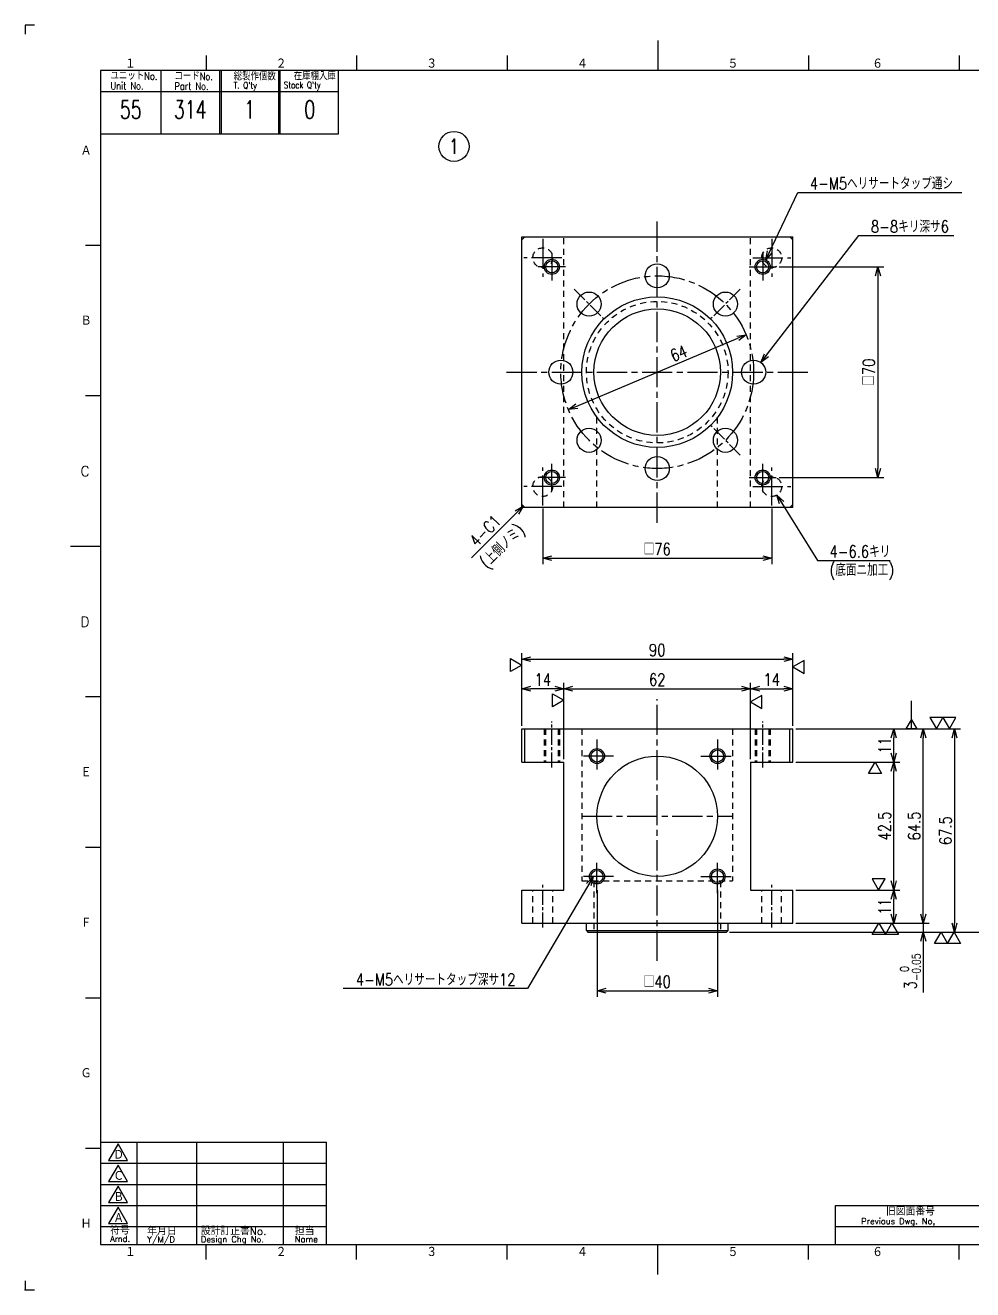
# Model space of a CAD drawing. Extents: x 0 to 594, y 0 to 420.
# Drawn here: x 0 to 314.5, y 0 to 420 of the extents above; entities that cross this region are included whole.
import ezdxf
from ezdxf.enums import TextEntityAlignment as Align

# ---------------------------------------------------------------- set-up
doc = ezdxf.new("R2010")
doc.units = 0
for name, pattern in [('GEN3A', [3.5, 2, -1.5]), ('GEN7', [15, 10, -1.5, 2, -1.5]), ('GEN7A', [7.5, 5, -0.75, 1, -0.75]), ('HIDDEN2', [3.5, 2, -1.5])]:
    doc.linetypes.add(name, pattern=pattern)
doc.layers.get('0').update_dxf_attribs({"linetype": 'CONTINUOUS'})
doc.layers.get('DEFPOINTS').update_dxf_attribs({"linetype": 'CONTINUOUS'})
for name, color, linetype in [('2', 5, 'CONTINUOUS'), ('3A', 6, 'GEN3A'), ('4', 3, 'CONTINUOUS'), ('5', 3, 'CONTINUOUS'), ('6', 52, 'CONTINUOUS'), ('7', 4, 'GEN7'), ('7A', 4, 'GEN7A'), ('8', 1, 'CONTINUOUS'), ('9', 3, 'HIDDEN2'), ('_-', 7, 'CONTINUOUS'), ('RAHM2', 1, 'CONTINUOUS')]:
    doc.layers.add(name, color=color, linetype=linetype)
doc.styles.add('DIMENSION', font='monotxt.shx', dxfattribs={"bigfont": 'bigfont.shx'})
doc.styles.get("Standard").update_dxf_attribs({"font": 'romans.shx', "width": 0.8, "bigfont": 'extfont.shx'})
doc.dimstyles.new('GEN-ISO', dxfattribs={"dimtxt": 4, "dimasz": 3, "dimexe": 2, "dimexo": 1, "dimgap": 1, "dimtad": 3, "dimdec": 3, "dimrnd": 0.01, "dimdsep": 46, "dimtxsty": 'Standard', "dimblk": 'OPEN30', "dimcen": 0, "dimclrt": 52, "dimadec": 3, "dimazin": 2, "dimtp": 0.1, "dimtm": 0.1, "dimtfac": 0.6, "dimtdec": 3, "dimtmove": 2, "dimatfit": 3, "dimldrblk": 'OPEN30', "dimfxl": 1, "dimarcsym": 0})
doc.dimstyles.new('GEN-ISO$3', dxfattribs={"dimtxt": 4, "dimasz": 3, "dimexe": 2, "dimexo": 1, "dimgap": 1, "dimtad": 1, "dimdec": 3, "dimrnd": 0.01, "dimdsep": 46, "dimtxsty": 'Standard', "dimblk": 'OPEN30', "dimcen": 0, "dimclrt": 52, "dimadec": 3, "dimazin": 2, "dimtp": 0.1, "dimtm": 0.1, "dimtfac": 0.6, "dimtdec": 3, "dimtmove": 0, "dimatfit": 0, "dimldrblk": 'OPEN30', "dimfxl": 1, "dimarcsym": 0})

# ---------------------------------------------------------------- blocks, each defined once
blk = doc.blocks.new('1A2ﾌﾞﾋﾝ')
at = {"layer": 'RAHM2', "color": 5, "linetype": 'Continuous'}
for p, q in [((3, 420), (0, 420)), ((0, 420), (0, 417)), ((210, 415), (210, 405)), ((60, 410), (60, 405)), ((110, 410), (110, 405)), ((160, 410), (160, 405)), ((260, 410), (260, 405)), ((310, 410), (310, 405)), ((579, 405), (25, 405)), ((25, 405), (25, 15)), ((104, 384), (104, 405)), ((25, 384), (64.5, 384)), ((64.5, 384), (104, 384)), ((20, 347), (25, 347)), ((20, 297), (25, 297)), ((15, 247), (25, 247)), ((20, 197), (25, 197)), ((20, 147), (25, 147)), ((20, 97), (25, 97)), ((20, 47), (25, 47)), ((25, 15), (579, 15)), ((60, 10), (60, 15)), ((110, 10), (110, 15)), ((160, 10), (160, 15)), ((210, 5), (210, 15)), ((260, 10), (260, 15)), ((310, 10), (310, 15)), ((0, 3), (0, 0)), ((0, 0), (3, 0))]:
    blk.add_line(p, q, dxfattribs=at)
at = {"layer": 'RAHM2', "color": 7, "linetype": 'Continuous'}
for p, q in [((45, 405), (45, 384)), ((64.5, 405), (64.5, 384)), ((65, 405), (65, 384)), ((84, 405), (84, 384)), ((84.5, 405), (84.5, 384)), ((25, 398), (64.5, 398)), ((64.5, 398), (104, 398)), ((25, 49), (100, 49)), ((37, 49), (37, 15)), ((56.8, 49), (56.8, 15)), ((85.6, 49), (85.6, 15)), ((100, 15), (100, 49)), ((25, 42), (100, 42)), ((25, 35), (100, 35)), ((25, 28), (100, 28)), ((269, 28), (321.05, 28)), ((269, 15), (269, 28)), ((25, 21), (100, 21)), ((269, 21), (321.05, 21))]:
    blk.add_line(p, q, dxfattribs=at)
for points in [[(30.79, 48.41), (27.65, 42.97), (33.92, 42.97)], [(30.79, 41.41), (27.65, 35.97), (33.92, 35.97)], [(30.79, 34.41), (27.65, 28.97), (33.92, 28.97)], [(30.79, 27.41), (27.65, 21.97), (33.92, 21.97)]]:
    blk.add_lwpolyline(points, close=True, dxfattribs=at)
at = {"layer": 'RAHM2', "color": 5, "linetype": 'Continuous'}
for s, p in [('１', (33.1, 405.6)), ('２', (83.1, 405.6)), ('３', (133.1, 405.6)), ('４', (183.1, 405.6)), ('５', (233.1, 405.6)), ('６', (281.11, 405.6)), ('Ａ', (18.36, 376.71)), ('Ｂ', (18.36, 320.24)), ('C', (18.36, 270.24)), ('D', (18.36, 220.24)), ('Ｅ', (18.36, 170.24)), ('Ｆ', (18.36, 120.24)), ('Ｇ', (18.36, 70.24)), ('Ｈ', (18.36, 20.24)), ('１', (33.1, 10.87)), ('２', (83.1, 10.87)), ('３', (133.1, 10.87)), ('４', (183.1, 10.87)), ('５', (233.1, 10.87)), ('６', (281.11, 10.87))]:
    blk.add_text(s, height=3.31, dxfattribs=at).set_placement(p)
at = {"layer": 'RAHM2', "color": 7, "linetype": 'Continuous', "width": 0.8}
for s, height, p in [('ユニットNo.', 2.5, (28.29, 401.92)), ('コードNo.', 2.5, (49.52, 401.81)), ('総製作個数', 2.5, (69.17, 401.72)), ('在庫棚入庫', 2.5, (89.08, 401.82)), ('Unit No.', 2.5, (28.29, 398.64)), ('Part No.', 2.5, (49.52, 398.53)), ("T. Q'ty", 2.2, (69.17, 398.96)), ("Stock Q'ty", 2.2, (85.8, 399.06))]:
    blk.add_text(s, height=height, dxfattribs=at).set_placement(p)
at = {"layer": 'RAHM2', "color": 7, "linetype": 'Continuous'}
for s, height, p in [('Ｄ', 3.2, (29.23, 43.2)), ('Ｃ', 3.2, (29.23, 36.2)), ('Ｂ', 3.2, (29.23, 29.2)), ('Ａ', 3.2, (29.23, 22.2)), ('旧図面番号', 2.5, (285.71, 24.69)), ('符号', 2.5, (28.17, 18.37)), ('Previous Dwg. No,', 2, (277.5, 21.75)), ('Amd.', 2, (28.17, 15.93)), ('Y/M/D', 2, (40.49, 15.7)), ('年月日', 2.5, (40.49, 18.14)), ('設計訂正書No.', 2.5, (58.29, 18.18)), ('Design Chg No.', 2, (58.29, 15.75)), ('担当', 2.5, (89.5, 18.18)), ('Name', 2, (89.5, 15.75))]:
    blk.add_text(s, height=height, dxfattribs=at).set_placement(p)
at = {"layer": 'RAHM2', "color": 5, "linetype": 'Continuous', "width": 0.7}
for tag, p in [('HEADER3', (35, 392.01)), ('HEADER4', (54.75, 392)), ('HEADER15', (74.49, 392)), ('HEADER16', (94.43, 392))]:
    blk.add_attdef(tag, text='', height=6, dxfattribs=at).set_placement(p, align=Align.MIDDLE)
at = {"layer": 'RAHM2', "color": 7, "linetype": 'Continuous'}
blk.add_attdef('HEADER5', text='', height=2.5, dxfattribs=at).set_placement((63.69, 385.1), align=Align.BOTTOM_RIGHT)
for tag, height, width, p in [('HEADER25', 3.2, 0.63, (46.91, 45.38)), ('HEADER23', 3.33, 0.8, (71.4, 45.2)), ('HEADER24', 3.5, 0.8, (92.57, 45.22)), ('HEADER1', 5, 0.9, (528.12, 45.15)), ('HEADER7', 5, 0.8, (343.38, 40.8)), ('GEN-TITLE-SCA', 4, 0.85, (430.79, 40.85)), ('HEADER22', 3.2, 0.63, (46.91, 38.38)), ('HEADER20', 3.33, 0.8, (71.4, 38.2)), ('HEADER21', 3.5, 0.8, (92.57, 38.22)), ('HEADER2', 6, 0.9, (527.89, 36.68)), ('HEADER19', 3.2, 0.63, (46.91, 31.38)), ('HEADER17', 3.33, 0.8, (71.4, 31.2)), ('HEADER18', 3.5, 0.8, (92.57, 31.22)), ('HEADER11', 3.2, 0.63, (46.91, 24.38)), ('HEADER9', 3.33, 0.8, (71.4, 24.2)), ('HEADER10', 3.5, 0.8, (92.57, 24.22)), ('HEADER14', 3.31, 0.8, (295.54, 17.82))]:
    blk.add_attdef(tag, text='', height=height, dxfattribs=dict(at, width=width)).set_placement(p, align=Align.MIDDLE)
for tag, p in [('HEADER27', (401.45, 41.09)), ('HEADER26', (416.07, 41.09))]:
    blk.add_attdef(tag, text='', height=4, dxfattribs=at).set_placement(p, align=Align.MIDDLE)
at = {"layer": 'RAHM2', "color": 7, "linetype": 'Continuous', "width": 0.7}
blk.add_attdef('GEN-TITLE-DAT', text='', height=3.5, dxfattribs=at).set_placement((452.8, 39.1), align=Align.CENTER)
at = {"layer": 'RAHM2', "color": 5, "linetype": 'Continuous', "style": 'DIMENSION', "width": 1.2}
for tag, p in [('HEADER13', (382.56, 16.75)), ('HEADER12', (416.26, 16.72)), ('GEN-TITLE-DWG', (485.79, 16.74))]:
    blk.add_attdef(tag, text='', height=7.02, dxfattribs=at).set_placement(p, align=Align.BOTTOM_LEFT)
at = {"layer": 'RAHM2', "color": 5, "linetype": 'Continuous', "style": 'DIMENSION'}
blk.add_attdef('HEADER8', text='', height=7.02, dxfattribs=at).set_placement((577.6, 16.71), align=Align.BOTTOM_RIGHT)
at = {"layer": 'RAHM2', "color": 5, "linetype": 'Continuous'}
blk.add_attdef('HEADER6', text='', height=5.8, dxfattribs=at).set_placement((376.09, 17.1), align=Align.BOTTOM_RIGHT)
blk = doc.blocks.new('GENBALLOON1')
blk.add_circle((0, 0), 5)
at = {"flags": 1}
blk.add_attdef('GEN_PARENT', text='', height=2.5, dxfattribs=at).set_placement((0, 0), align=Align.MIDDLE)
blk.add_attdef('REF_NO', text='', height=3.5).set_placement((0, 0), align=Align.MIDDLE)
at = {"color": 7, "flags": 1}
for tag, p in [('5GENINF', (6.43, 0.96)), ('6GENINF', (6.43, 0.63)), ('7GENINF', (6.43, 0.3)), ('8GENINF', (6.43, -0.04)), ('9GENINF', (6.43, -0.37)), ('3GENINF', (6.43, -2.34)), ('4GENINF', (6.43, -2.67)), ('10GENINF', (6.43, -0.7)), ('11GENINF', (6.43, -1)), ('12GENINF', (6.43, -1.34)), ('13GENINF', (6.43, -1.67)), ('14GENINF', (6.43, -2)), ('15GENINF', (6.43, -3)), ('16GENINF', (6.43, -3.34)), ('17GENINF', (6.43, -3.7)), ('18GENINF', (6.43, -4.04)), ('19GENINF', (6.43, -4.37)), ('20GENINF', (6.43, -4.7)), ('21GENINF', (6.43, -5.04)), ('22GENINF', (6.43, -5.37))]:
    blk.add_attdef(tag, p, '', height=0.2, dxfattribs=at)
blk = doc.blocks.new('_Open30')
at = {"color": 0, "linetype": 'ByBlock', "lineweight": -2}
for p, q in [((-1, 0.27), (0, 0)), ((0, 0), (-1, -0.27)), ((0, 0), (-1, 0))]:
    blk.add_line(p, q, dxfattribs=at)
blk = doc.blocks.new('*D10')
at = {"layer": '5', "color": 0, "lineweight": -2}
for p, q in [((189.79, 132.77), (189.79, 97.31)), ((229.79, 132.77), (229.79, 97.31)), ((192.79, 99.31), (226.79, 99.31))]:
    blk.add_line(p, q, dxfattribs=at)
at = {"layer": 'DEFPOINTS', "color": 0}
for p in [(189.79, 133.77), (229.79, 133.77), (229.79, 99.31)]:
    blk.add_point(p, dxfattribs=at)
at = {"layer": '5', "color": 0, "lineweight": -2, "xscale": 3, "yscale": 3, "zscale": 3, "rotation": 180}
blk.add_blockref('_Open30', (189.79, 99.31), dxfattribs=at)
at = {"layer": '5', "color": 0, "lineweight": -2, "xscale": 3, "yscale": 3, "zscale": 3}
blk.add_blockref('_Open30', (229.79, 99.31), dxfattribs=at)
at = {"layer": '5', "color": 52, "insert": (209.79, 102.31), "char_height": 4, "attachment_point": 5}
blk.add_mtext('□40', dxfattribs=at)
blk = doc.blocks.new('*D11')
at = {"layer": '5', "color": 0, "lineweight": -2}
for p, q in [((255.79, 132.77), (290.29, 132.77)), ((288.29, 124.77), (288.29, 129.77)), ((255.79, 121.77), (290.29, 121.77))]:
    blk.add_line(p, q, dxfattribs=at)
at = {"layer": 'DEFPOINTS', "color": 0}
for p in [(254.79, 132.77), (288.29, 132.77), (254.79, 121.77)]:
    blk.add_point(p, dxfattribs=at)
at = {"layer": '5', "color": 0, "lineweight": -2, "xscale": 3, "yscale": 3, "zscale": 3}
for p, rotation in [((288.29, 132.77), 90), ((288.29, 121.77), 270)]:
    blk.add_blockref('_Open30', p, dxfattribs=dict(at, rotation=rotation))
at = {"layer": '5', "color": 52, "insert": (285.29, 127.27), "char_height": 4, "attachment_point": 5, "rotation": 90}
blk.add_mtext('11', dxfattribs=at)
blk = doc.blocks.new('*D12')
at = {"layer": '5', "color": 0, "lineweight": -2}
for p, q in [((255.79, 175.27), (290.29, 175.27)), ((288.29, 135.77), (288.29, 172.27)), ((255.79, 132.77), (290.29, 132.77))]:
    blk.add_line(p, q, dxfattribs=at)
at = {"layer": 'DEFPOINTS', "color": 0}
for p in [(254.79, 175.27), (288.29, 175.27), (254.79, 132.77)]:
    blk.add_point(p, dxfattribs=at)
at = {"layer": '5', "color": 0, "lineweight": -2, "xscale": 3, "yscale": 3, "zscale": 3}
for p, rotation in [((288.29, 175.27), 90), ((288.29, 132.77), 270)]:
    blk.add_blockref('_Open30', p, dxfattribs=dict(at, rotation=rotation))
at = {"layer": '5', "color": 52, "insert": (285.29, 154.02), "char_height": 4, "attachment_point": 5, "rotation": 90}
blk.add_mtext('42.5', dxfattribs=at)
blk = doc.blocks.new('*D13')
at = {"layer": '5', "color": 0, "lineweight": -2}
for p, q in [((255.79, 186.27), (290.29, 186.27)), ((288.29, 178.27), (288.29, 183.27)), ((255.79, 175.27), (290.29, 175.27))]:
    blk.add_line(p, q, dxfattribs=at)
at = {"layer": 'DEFPOINTS', "color": 0}
for p in [(254.79, 186.27), (288.29, 186.27), (254.79, 175.27)]:
    blk.add_point(p, dxfattribs=at)
at = {"layer": '5', "color": 0, "lineweight": -2, "xscale": 3, "yscale": 3, "zscale": 3}
for p, rotation in [((288.29, 186.27), 90), ((288.29, 175.27), 270)]:
    blk.add_blockref('_Open30', p, dxfattribs=dict(at, rotation=rotation))
at = {"layer": '5', "color": 52, "insert": (285.29, 180.77), "char_height": 4, "attachment_point": 5, "rotation": 90}
blk.add_mtext('11', dxfattribs=at)
blk = doc.blocks.new('*D14')
at = {"layer": '5', "color": 0, "lineweight": -2}
for p, q in [((255.79, 186.27), (300.1, 186.27)), ((298.1, 124.77), (298.1, 183.27)), ((255.79, 121.77), (300.1, 121.77))]:
    blk.add_line(p, q, dxfattribs=at)
at = {"layer": 'DEFPOINTS', "color": 0}
for p in [(254.79, 186.27), (298.1, 186.27), (254.79, 121.77)]:
    blk.add_point(p, dxfattribs=at)
at = {"layer": '5', "color": 0, "lineweight": -2, "xscale": 3, "yscale": 3, "zscale": 3}
for p, rotation in [((298.1, 186.27), 90), ((298.1, 121.77), 270)]:
    blk.add_blockref('_Open30', p, dxfattribs=dict(at, rotation=rotation))
at = {"layer": '5', "color": 52, "insert": (295.1, 154.02), "char_height": 4, "attachment_point": 5, "rotation": 90}
blk.add_mtext('64.5', dxfattribs=at)
blk = doc.blocks.new('*D15')
at = {"layer": '5', "color": 0, "lineweight": -2}
for p, q in [((298.1, 124.77), (298.1, 127.77)), ((233.79, 118.77), (300.1, 118.77)), ((255.79, 121.77), (300.1, 121.77)), ((298.1, 121.77), (298.1, 118.77)), ((298.1, 115.77), (298.1, 98.68))]:
    blk.add_line(p, q, dxfattribs=at)
at = {"layer": 'DEFPOINTS', "color": 0}
for p in [(232.79, 118.77), (254.79, 121.77), (298.1, 118.77)]:
    blk.add_point(p, dxfattribs=at)
at = {"layer": '5', "color": 0, "lineweight": -2, "xscale": 3, "yscale": 3, "zscale": 3}
for p, rotation in [((298.1, 121.77), 270), ((298.1, 118.77), 90)]:
    blk.add_blockref('_Open30', p, dxfattribs=dict(at, rotation=rotation))
at = {"layer": '5', "color": 52, "insert": (293.83, 105.73), "char_height": 4, "attachment_point": 5, "rotation": 90}
blk.add_mtext('\\A1;3{\\H0.7x;\\S  0^ -0.05;}', dxfattribs=at)
blk = doc.blocks.new('*D16')
at = {"layer": '5', "color": 0, "lineweight": -2}
for p, q in [((255.79, 186.27), (310.47, 186.27)), ((308.47, 183.27), (308.47, 121.77)), ((233.79, 118.77), (310.47, 118.77))]:
    blk.add_line(p, q, dxfattribs=at)
at = {"layer": 'DEFPOINTS', "color": 0}
for p in [(254.79, 186.27), (232.79, 118.77), (308.47, 118.77)]:
    blk.add_point(p, dxfattribs=at)
at = {"layer": '5', "color": 0, "lineweight": -2, "xscale": 3, "yscale": 3, "zscale": 3}
for p, rotation in [((308.47, 186.27), 90), ((308.47, 118.77), 270)]:
    blk.add_blockref('_Open30', p, dxfattribs=dict(at, rotation=rotation))
at = {"layer": '5', "color": 52, "insert": (305.47, 152.52), "char_height": 4, "attachment_point": 5, "rotation": 90}
blk.add_mtext('67.5', dxfattribs=at)
blk = doc.blocks.new('*D17')
at = {"layer": '5', "color": 0, "lineweight": -2}
for p, q in [((178.79, 176.27), (178.79, 201.64)), ((240.79, 176.27), (240.79, 201.64)), ((181.79, 199.64), (237.79, 199.64))]:
    blk.add_line(p, q, dxfattribs=at)
at = {"layer": 'DEFPOINTS', "color": 0}
for p in [(240.79, 199.64), (178.79, 175.27), (240.79, 175.27)]:
    blk.add_point(p, dxfattribs=at)
at = {"layer": '5', "color": 0, "lineweight": -2, "xscale": 3, "yscale": 3, "zscale": 3, "rotation": 180}
blk.add_blockref('_Open30', (178.79, 199.64), dxfattribs=at)
at = {"layer": '5', "color": 0, "lineweight": -2, "xscale": 3, "yscale": 3, "zscale": 3}
blk.add_blockref('_Open30', (240.79, 199.64), dxfattribs=at)
at = {"layer": '5', "color": 52, "insert": (209.79, 202.64), "char_height": 4, "attachment_point": 5}
blk.add_mtext('62', dxfattribs=at)
blk = doc.blocks.new('*D18')
at = {"layer": '5', "color": 0, "lineweight": -2}
for p, q in [((240.79, 176.27), (240.79, 201.64)), ((254.79, 187.27), (254.79, 201.64)), ((243.79, 199.64), (251.79, 199.64))]:
    blk.add_line(p, q, dxfattribs=at)
at = {"layer": 'DEFPOINTS', "color": 0}
for p in [(254.79, 199.64), (254.79, 186.27), (240.79, 175.27)]:
    blk.add_point(p, dxfattribs=at)
at = {"layer": '5', "color": 0, "lineweight": -2, "xscale": 3, "yscale": 3, "zscale": 3, "rotation": 180}
blk.add_blockref('_Open30', (240.79, 199.64), dxfattribs=at)
at = {"layer": '5', "color": 0, "lineweight": -2, "xscale": 3, "yscale": 3, "zscale": 3}
blk.add_blockref('_Open30', (254.79, 199.64), dxfattribs=at)
at = {"layer": '5', "color": 52, "insert": (247.79, 202.64), "char_height": 4, "attachment_point": 5}
blk.add_mtext('14', dxfattribs=at)
blk = doc.blocks.new('*D19')
at = {"layer": '5', "color": 0, "lineweight": -2}
for p, q in [((164.79, 187.27), (164.79, 201.64)), ((178.79, 176.27), (178.79, 201.64)), ((175.79, 199.64), (167.79, 199.64))]:
    blk.add_line(p, q, dxfattribs=at)
at = {"layer": 'DEFPOINTS', "color": 0}
for p in [(164.79, 199.64), (164.79, 186.27), (178.79, 175.27)]:
    blk.add_point(p, dxfattribs=at)
at = {"layer": '5', "color": 0, "lineweight": -2, "xscale": 3, "yscale": 3, "zscale": 3, "rotation": 180}
blk.add_blockref('_Open30', (164.79, 199.64), dxfattribs=at)
at = {"layer": '5', "color": 0, "lineweight": -2, "xscale": 3, "yscale": 3, "zscale": 3}
blk.add_blockref('_Open30', (178.79, 199.64), dxfattribs=at)
at = {"layer": '5', "color": 52, "insert": (171.79, 202.64), "char_height": 4, "attachment_point": 5}
blk.add_mtext('14', dxfattribs=at)
blk = doc.blocks.new('*D20')
at = {"layer": '5', "color": 0, "lineweight": -2}
for p, q in [((164.79, 187.27), (164.79, 211.46)), ((254.79, 187.27), (254.79, 211.46)), ((167.79, 209.46), (251.79, 209.46))]:
    blk.add_line(p, q, dxfattribs=at)
at = {"layer": 'DEFPOINTS', "color": 0}
for p in [(254.79, 209.46), (164.79, 186.27), (254.79, 186.27)]:
    blk.add_point(p, dxfattribs=at)
at = {"layer": '5', "color": 0, "lineweight": -2, "xscale": 3, "yscale": 3, "zscale": 3, "rotation": 180}
blk.add_blockref('_Open30', (164.79, 209.46), dxfattribs=at)
at = {"layer": '5', "color": 0, "lineweight": -2, "xscale": 3, "yscale": 3, "zscale": 3}
blk.add_blockref('_Open30', (254.79, 209.46), dxfattribs=at)
at = {"layer": '5', "color": 52, "insert": (209.79, 212.46), "char_height": 4, "attachment_point": 5}
blk.add_mtext('90', dxfattribs=at)
blk = doc.blocks.new('*D21')
at = {"layer": '5', "color": 0, "lineweight": -2}
blk.add_line((183.06, 293.51), (236.51, 316.05), dxfattribs=at)
at = {"layer": 'DEFPOINTS', "color": 0}
for p in [(239.27, 317.21), (180.3, 292.34)]:
    blk.add_point(p, dxfattribs=at)
at = {"layer": '5', "color": 0, "lineweight": -2, "xscale": 3, "yscale": 3, "zscale": 3}
for p, rotation in [((239.27, 317.21), 22.86927742971433), ((180.3, 292.34), 202.8692774297143)]:
    blk.add_blockref('_Open30', p, dxfattribs=dict(at, rotation=rotation))
at = {"layer": '5', "color": 52, "insert": (216.91, 311.04), "char_height": 4, "attachment_point": 5, "rotation": 22.8693}
blk.add_mtext('64', dxfattribs=at)
blk = doc.blocks.new('*D22')
at = {"layer": '5', "color": 0, "lineweight": -2}
for p, q in [((171.79, 259.48), (171.79, 241.01)), ((247.79, 259.48), (247.79, 241.01)), ((174.79, 243.01), (244.79, 243.01))]:
    blk.add_line(p, q, dxfattribs=at)
at = {"layer": 'DEFPOINTS', "color": 0}
for p in [(171.79, 260.48), (247.79, 260.48), (247.79, 243.01)]:
    blk.add_point(p, dxfattribs=at)
at = {"layer": '5', "color": 0, "lineweight": -2, "xscale": 3, "yscale": 3, "zscale": 3, "rotation": 180}
blk.add_blockref('_Open30', (171.79, 243.01), dxfattribs=at)
at = {"layer": '5', "color": 0, "lineweight": -2, "xscale": 3, "yscale": 3, "zscale": 3}
blk.add_blockref('_Open30', (247.79, 243.01), dxfattribs=at)
at = {"layer": '5', "color": 52, "insert": (209.79, 246.01), "char_height": 4, "attachment_point": 5}
blk.add_mtext('□76', dxfattribs=at)
blk = doc.blocks.new('*D23')
at = {"layer": '5', "color": 0, "lineweight": -2}
for p, q in [((250.29, 339.78), (285.04, 339.78)), ((283.04, 336.78), (283.04, 272.78)), ((250.29, 269.78), (285.04, 269.78))]:
    blk.add_line(p, q, dxfattribs=at)
at = {"layer": 'DEFPOINTS', "color": 0}
for p in [(249.29, 339.78), (249.29, 269.78), (283.04, 269.78)]:
    blk.add_point(p, dxfattribs=at)
at = {"layer": '5', "color": 0, "lineweight": -2, "xscale": 3, "yscale": 3, "zscale": 3}
for p, rotation in [((283.04, 339.78), 90), ((283.04, 269.78), 270)]:
    blk.add_blockref('_Open30', p, dxfattribs=dict(at, rotation=rotation))
at = {"layer": '5', "color": 52, "insert": (280.04, 304.78), "char_height": 4, "attachment_point": 5, "rotation": 90}
blk.add_mtext('□70', dxfattribs=at)

msp = doc.modelspace()

# ---------------------------------------------------------------- linework, layer by layer
at = {"layer": '2'}
for p, q in [((164.7851, 259.7762), (164.7851, 349.7762)), ((164.7851, 349.7762), (254.7851, 349.7762)), ((164.7851, 348.7762), (165.7851, 349.7762)), ((253.7851, 349.7762), (254.7851, 348.7762)), ((254.7851, 259.7762), (254.7851, 349.7762)), ((165.7851, 259.7762), (164.7851, 260.7762)), ((254.7851, 260.7762), (253.7851, 259.7762)), ((254.7851, 259.7762), (164.7851, 259.7762)), ((164.7851, 186.2675), (254.7851, 186.2675)), ((164.7851, 175.2675), (164.7851, 186.2675)), ((165.7851, 175.2675), (165.7851, 186.2675)), ((253.7851, 175.2675), (253.7851, 186.2675)), ((254.7851, 175.2675), (254.7851, 186.2675)), ((164.7851, 175.2675), (178.7851, 175.2675)), ((178.7851, 132.7675), (178.7851, 175.2675)), ((240.7851, 175.2675), (240.7851, 132.7675)), ((240.7851, 175.2675), (254.7851, 175.2675)), ((164.7851, 132.7675), (178.7851, 132.7675)), ((164.7851, 121.7675), (164.7851, 132.7675)), ((240.7851, 132.7675), (254.7851, 132.7675)), ((254.7851, 121.7675), (254.7851, 132.7675)), ((164.7851, 121.7675), (254.7851, 121.7675)), ((186.2851, 119.2675), (186.2851, 121.7675)), ((186.2851, 119.2675), (186.7851, 118.7675)), ((186.2851, 119.2675), (233.2851, 119.2675)), ((186.7851, 118.7675), (232.7851, 118.7675)), ((233.2851, 119.2675), (232.7851, 118.7675)), ((233.2851, 119.2675), (233.2851, 121.7675))]:
    msp.add_line(p, q, dxfattribs=at)
for centre, radius in [((174.7851, 339.7762), 2.0095), ((209.7851, 336.7762), 4), ((244.7851, 339.7762), 2.0095), ((187.1577, 327.4036), 4), ((209.7851, 304.7762), 25), ((232.4125, 327.4036), 4), ((209.7851, 304.7762), 21), ((177.7851, 304.7762), 4), ((241.7851, 304.7762), 4), ((187.1577, 282.1488), 4), ((232.4125, 282.1488), 4), ((209.7851, 272.7762), 4), ((174.7851, 269.7762), 2.0095), ((244.7851, 269.7762), 2.0095), ((189.7851, 177.2675), 2.0095), ((209.7851, 157.2675), 20), ((229.7851, 177.2675), 2.0095), ((189.7851, 137.2675), 2.0095), ((229.7851, 137.2675), 2.0095)]:
    msp.add_circle(centre, radius, dxfattribs=at)
at = {"layer": '3A'}
for centre in [(171.7851, 342.7762), (247.7851, 342.7762), (171.7851, 266.7762), (247.7851, 266.7762)]:
    msp.add_circle(centre, 3.3, dxfattribs=at)
at = {"layer": '4'}
for centre in [(174.7851, 339.7762), (244.7851, 339.7762), (174.7851, 269.7762), (244.7851, 269.7762), (189.7851, 177.2675), (229.7851, 177.2675), (189.7851, 137.2675), (229.7851, 137.2675)]:
    msp.add_circle(centre, 2.5, dxfattribs=at)
at = {"layer": '5'}
msp.add_line((310.4741, 118.7675), (328.1527, 118.7675), dxfattribs=at)
at = {"layer": '7'}
for p, q in [((209.7851, 254.7762), (209.7851, 354.7762)), ((171.7851, 349.0762), (171.7851, 336.4762)), ((247.7851, 349.0762), (247.7851, 336.4762)), ((178.0851, 342.7762), (165.4851, 342.7762)), ((174.7851, 344.2762), (174.7851, 335.2762)), ((241.4851, 342.7762), (254.0851, 342.7762)), ((244.7851, 344.2762), (244.7851, 335.2762)), ((179.2851, 339.7762), (170.2851, 339.7762)), ((240.2851, 339.7762), (249.2851, 339.7762)), ((159.7851, 304.7762), (259.7851, 304.7762)), ((171.7851, 260.4762), (171.7851, 273.0762)), ((174.7851, 265.2762), (174.7851, 274.2762)), ((244.7851, 265.2762), (244.7851, 274.2762)), ((247.7851, 260.4762), (247.7851, 273.0762)), ((179.2851, 269.7762), (170.2851, 269.7762)), ((240.2851, 269.7762), (249.2851, 269.7762)), ((178.0851, 266.7762), (165.4851, 266.7762)), ((241.4851, 266.7762), (254.0851, 266.7762)), ((209.7851, 109.2706), (209.7851, 196.1638)), ((189.7851, 182.7675), (189.7851, 171.7675)), ((229.7851, 182.7675), (229.7851, 171.7675)), ((195.2851, 177.2675), (184.2851, 177.2675)), ((224.2851, 177.2675), (235.2851, 177.2675)), ((184.7851, 157.2675), (234.7851, 157.2675)), ((189.7851, 131.7675), (189.7851, 142.7675)), ((229.7851, 131.7675), (229.7851, 142.7675)), ((195.2851, 137.2675), (184.2851, 137.2675)), ((224.2851, 137.2675), (235.2851, 137.2675))]:
    msp.add_line(p, q, dxfattribs=at)
msp.add_circle((209.7851, 304.7762), 32, dxfattribs=at)
at = {"layer": '7A'}
for p, q in [((182.2079, 332.3533), (192.1074, 322.4539)), ((237.3622, 332.3533), (227.4628, 322.4539)), ((237.3622, 277.199), (227.4628, 287.0985)), ((174.7851, 173.4463), (174.7851, 188.796)), ((244.7851, 173.4463), (244.7851, 188.796)), ((171.7851, 120.3383), (171.7851, 134.5234)), ((247.7851, 120.3383), (247.7851, 134.5234))]:
    msp.add_line(p, q, dxfattribs=at)
at = {"layer": '8'}
for points in [[(164.7851, 207.4602), (161.0351, 205.2952), (161.0351, 209.6252), (164.7851, 207.4602)], [(254.7851, 206.859), (258.5351, 204.694), (258.5351, 209.024), (254.7851, 206.859)], [(178.7851, 195.8142), (175.0351, 193.6492), (175.0351, 197.9792), (178.7851, 195.8142)], [(240.7851, 195.2626), (244.5351, 193.0976), (244.5351, 197.4276), (240.7851, 195.2626)], [(302.4603, 186.2675), (304.6253, 190.0175), (300.2953, 190.0175), (302.4603, 186.2675)], [(306.7903, 186.2675), (308.9553, 190.0175), (304.6253, 190.0175), (306.7903, 186.2675)], [(282.0738, 175.2675), (284.2388, 171.5175), (279.9088, 171.5175), (282.0738, 175.2675)], [(283.2764, 132.7675), (285.4414, 136.5175), (281.1114, 136.5175), (283.2764, 132.7675)], [(283.343, 121.7675), (285.508, 118.0175), (281.178, 118.0175), (283.343, 121.7675)], [(287.673, 121.7675), (289.838, 118.0175), (285.508, 118.0175), (287.673, 121.7675)], [(303.9902, 118.7675), (306.1552, 115.0175), (301.8252, 115.0175), (303.9902, 118.7675)], [(308.3202, 118.7675), (310.4852, 115.0175), (306.1552, 115.0175), (308.3202, 118.7675)]]:
    msp.add_lwpolyline(points, close=True, dxfattribs=at)
at = {"layer": '9'}
for p, q in [((178.7851, 259.7762), (178.7851, 349.7762)), ((240.7851, 259.7762), (240.7851, 349.7762)), ((189.7851, 259.7762), (189.7851, 289.7762)), ((229.7851, 259.7762), (229.7851, 289.7762)), ((172.2851, 186.2675), (172.2851, 175.2675)), ((172.7181, 186.2675), (172.7181, 175.2675)), ((176.8521, 186.2675), (176.8521, 175.2675)), ((177.2851, 186.2675), (177.2851, 175.2675)), ((184.7851, 186.2675), (184.7851, 135.7675)), ((234.7851, 186.2675), (234.7851, 135.7675)), ((242.2851, 186.2675), (242.2851, 175.2675)), ((242.7181, 186.2675), (242.7181, 175.2675)), ((246.8521, 186.2675), (246.8521, 175.2675)), ((247.2851, 186.2675), (247.2851, 175.2675)), ((184.7851, 135.7675), (234.7851, 135.7675)), ((188.7851, 135.7675), (188.7851, 118.7675)), ((230.7851, 135.7675), (230.7851, 118.7675)), ((168.4851, 121.7675), (168.4851, 132.7675)), ((175.0851, 121.7675), (175.0851, 132.7675)), ((244.4851, 121.7675), (244.4851, 132.7675)), ((251.0851, 121.7675), (251.0851, 132.7675))]:
    msp.add_line(p, q, dxfattribs=at)
msp.add_circle((209.7851, 304.7762), 23.5, dxfattribs=at)
at = {"layer": '_-'}
msp.add_point((0, 0), dxfattribs=at)

# ---------------------------------------------------------------- block references
at = {"layer": '2'}
ref = msp.add_blockref('1A2ﾌﾞﾋﾝ', (0, 0), dxfattribs=at)
ref.add_attrib('HEADER3', '55', dxfattribs={"layer": 'RAHM2', "color": 5, "linetype": 'Continuous', "height": 6, "width": 0.7}).set_placement((35.0039, 392.0069), align=Align.MIDDLE)
ref.add_attrib('HEADER4', '314', dxfattribs={"layer": 'RAHM2', "color": 5, "linetype": 'Continuous', "height": 6, "width": 0.7}).set_placement((54.7539, 392), align=Align.MIDDLE)
ref.add_attrib('HEADER15', '1', dxfattribs={"layer": 'RAHM2', "color": 5, "linetype": 'Continuous', "height": 6, "width": 0.7}).set_placement((74.489, 392), align=Align.MIDDLE)
ref.add_attrib('HEADER16', '0', dxfattribs={"layer": 'RAHM2', "color": 5, "linetype": 'Continuous', "height": 6, "width": 0.7}).set_placement((94.4307, 392), align=Align.MIDDLE)
at = {"layer": '5'}
ref = msp.add_blockref('GENBALLOON1', (142.319, 379.7563), dxfattribs=at)
ref.add_attrib('REF_NO', '1', dxfattribs={"color": 7, "height": 5, "width": 0.9}).set_placement((142.319, 379.7563), align=Align.MIDDLE_CENTER)

# ---------------------------------------------------------------- texts
at = {"layer": '5', "color": 52, "char_height": 4}
for s, insert, attachment_point in [('4-M5ヘリサートタップ通シ', (260.4402, 365.482), 7), ('8-8キリ深サ6', (280.7343, 351.1644), 7), ('4-6.6キリ', (266.9629, 243.1869), 7), ('(底面ニ加工)', (266.9629, 235.7903), 7), ('4-M5ヘリサートタップ深サ12', (162.7616, 101.0456), 9)]:
    msp.add_mtext(s, dxfattribs=dict(at, insert=insert, attachment_point=attachment_point))
at = {"layer": '6', "width": 0.8}
for s, p in [('4-C1', (149.8374, 246.473)), ('(上側ノミ)', (153.3257, 239.3037))]:
    msp.add_text(s, height=4, rotation=45, dxfattribs=at).set_placement(p)

# ---------------------------------------------------------------- dimensions: what is measured, and where the dimension line sits
at = {"layer": '5'}
dim = msp.add_linear_dim(base=(283.036, 269.7762), p1=(249.2851, 339.7762), p2=(249.2851, 269.7762), angle=90, text='□<>', dimstyle='GEN-ISO', dxfattribs=at)
dim.commit()
dim.dimension.update_dxf_attribs({"geometry": '*D23', "text_midpoint": (280.036, 304.7762)})
dim = msp.add_diameter_dim_2p(p1=(180.3005, 292.34), p2=(239.2697, 317.2123), text='64', dimstyle='GEN-ISO$3', dxfattribs=at)
dim.commit()
dim.dimension.update_dxf_attribs({"geometry": '*D21', "text_midpoint": (218.0758, 308.2731), "dimtype": 163})
for base, p1, p2, picture, middle in [((247.7851, 243.0124), (171.7851, 260.4762), (247.7851, 260.4762), '*D22', (209.7851, 246.0124)), ((229.7851, 99.313), (189.7851, 133.7675), (229.7851, 133.7675), '*D10', (209.7851, 102.313))]:
    dim = msp.add_linear_dim(base=base, p1=p1, p2=p2, text='□<>', dimstyle='GEN-ISO', dxfattribs=at)
    dim.commit()
    dim.dimension.update_dxf_attribs({"geometry": picture, "text_midpoint": middle})
for base, p1, p2, picture, middle in [((254.7851, 209.4642), (164.7851, 186.2675), (254.7851, 186.2675), '*D20', (209.7851, 212.4642)), ((164.7851, 199.6447), (178.7851, 175.2675), (164.7851, 186.2675), '*D19', (171.7851, 202.6447)), ((240.7851, 199.6447), (178.7851, 175.2675), (240.7851, 175.2675), '*D17', (209.7851, 202.6447)), ((254.7851, 199.6447), (240.7851, 175.2675), (254.7851, 186.2675), '*D18', (247.7851, 202.6447))]:
    dim = msp.add_linear_dim(base=base, p1=p1, p2=p2, dimstyle='GEN-ISO', dxfattribs=at)
    dim.commit()
    dim.dimension.update_dxf_attribs({"geometry": picture, "text_midpoint": middle})
for base, p1, p2, picture, middle in [((308.4741, 118.7675), (254.7851, 186.2675), (232.7851, 118.7675), '*D16', (305.4741, 152.5175)), ((288.2927, 186.2675), (254.7851, 175.2675), (254.7851, 186.2675), '*D13', (285.2927, 180.7675)), ((298.0951, 186.2675), (254.7851, 121.7675), (254.7851, 186.2675), '*D14', (295.0951, 154.0175)), ((288.2927, 175.2675), (254.7851, 132.7675), (254.7851, 175.2675), '*D12', (285.2927, 154.0175)), ((288.2927, 132.7675), (254.7851, 121.7675), (254.7851, 132.7675), '*D11', (285.2927, 127.2675))]:
    dim = msp.add_linear_dim(base=base, p1=p1, p2=p2, angle=90, dimstyle='GEN-ISO', dxfattribs=at)
    dim.commit()
    dim.dimension.update_dxf_attribs({"geometry": picture, "text_midpoint": middle})
dim = msp.add_linear_dim(base=(298.0951, 118.7675), p1=(254.7851, 121.7675), p2=(232.7851, 118.7675), angle=90, text='\\A1;<>{\\H0.7x;\\S  0^ -0.05;}', dimstyle='GEN-ISO', override={"dimtmove": 0}, dxfattribs=at)
dim.commit()
dim.dimension.update_dxf_attribs({"geometry": '*D15', "text_midpoint": (298.0951, 105.7256), "dimtype": 160})

# ---------------------------------------------------------------- leaders
at = {"layer": '5', "annotation_type": 0, "has_hookline": 1}
for points, hookline_direction, text_width in [([(245.8517, 342.0372), (256.4402, 364.482), (259.4402, 364.482)], 0, 50.4743), ([(244.2255, 307.9455), (276.7343, 350.1644), (279.7343, 350.1644)], 0, 27.5505), ([(249.5184, 263.9681), (262.9629, 242.1869), (265.9629, 242.1869)], 0, 20.1352), ([(188.5195, 137.1115), (166.7616, 100.0456), (163.7616, 100.0456)], 1, 57.2952)]:
    msp.add_leader(points, dimstyle='GEN-ISO', override={"dimgap": 1, "dimtad": 1}, dxfattribs=dict(at, hookline_direction=hookline_direction, text_width=text_width))
at = {"layer": '5'}
for points, override in [([(165.2851, 260.2762), (148.0733, 243.0644)], {"dimgap": 1, "dimtad": 1}), ([(294.188, 186.2675), (294.188, 195.582)], {"dimgap": 1, "dimtad": 1, "dimldrblk": 'DatumBlank'})]:
    msp.add_leader(points, dimstyle='GEN-ISO', override=override, dxfattribs=at)

doc.saveas('drawing.dxf')
